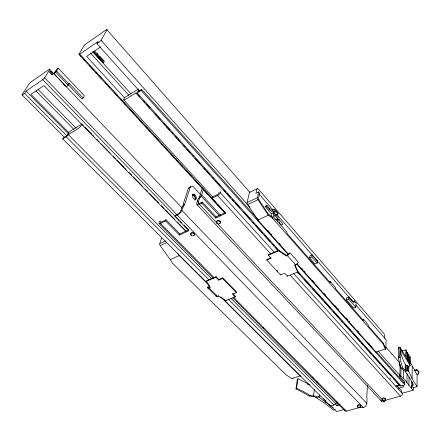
<?xml version="1.0" encoding="UTF-8"?>
<svg xmlns="http://www.w3.org/2000/svg" width="441" height="441" viewBox="0 0 441 441"><rect width="100%" height="100%" fill="white"/><g stroke="black" fill="none" stroke-linecap="round" stroke-linejoin="round"><path stroke-width="0.66" d="M417.103 374.707L417.925 374.47L418.95 371.785L417.346 369.933L416.321 369.652L414.711 370.126L414.705 370.782L417.103 374.707L417.043 386.641L413.278 387.7L411.651 385.864L412.462 385.638A1.703 1.009 3.7 0 0 413.261 384.458L409.557 377.766L405.207 371.377A134.94 34.332 -8.2 0 1 402.622 369.564A134.659 34.26 -8.2 0 1 401.304 368.395A110.278 66.497 -1.3 0 1 398.383 357.144L398.647 347.199L400.004 347.188L405.764 356.587L405.94 349.845L402.242 350.992M417.925 374.47L418.95 371.785M414.705 370.782L416.315 370.308L416.321 369.652M418.95 372.441L417.346 370.589L417.346 369.933M402.109 393.306L413.256 390.197L413.278 387.7M411.767 381.173L411.624 388.367L411.718 385.781M417.043 386.641L412.098 378.67L412.23 366.063L409.998 361.107M412.462 385.638L412.495 382.457M412.098 378.67L408.697 371.245L408.757 367.132L410.075 365.545L410.185 357.039L409.882 356.521L409.783 363.775L409 362.463L409.105 355.209L408.498 354.178L407.335 354.476M413.256 390.197L408.906 385.225L409.022 377M406.051 352.568L407.352 352.232L407.23 359.487L406.194 357.745L406.326 350.49L405.94 349.845M408.906 385.225L406.922 382.468L407.065 373.555M407.727 370.451L407.798 365.787A1.692 1.031 3.6 0 0 406.751 365.247A2.144 1.306 3.5 0 1 405.268 364.343A107.356 65.494 -1.5 0 1 400.323 349.184L400.114 357.739A108.475 65.406 -1.3 0 0 402.853 368.108A132.476 33.698 -8.2 0 0 405.163 370.054A2.58 0.656 -6 0 0 405.323 370.137L407.688 370.44L408.697 371.245M407.831 370.506L407.798 365.787M408.498 354.178L408.388 361.433L407.605 360.11L407.721 352.855L407.352 352.232M406.663 370.313L406.751 365.247M396.288 381.459L399.518 385.043A1.758 1.262 -40.9 0 0 401.045 385.958L404.783 384.894L404.805 383.67L376.801 352.342M405.163 370.054L405.268 364.343M405.323 370.137L405.428 364.564M380.963 399.987A3.908 2.8 -43 0 0 384.243 401.773L385.346 400.351L400.445 396.167A2.315 1.676 -41.5 0 0 402.55 393.686L401.327 391.884L401.354 390.676L396.735 385.572M406.922 382.468L403.476 378.599L403.647 370.038M403.487 382.573L404.799 382.198L399.811 376.603L400.103 364.679M403.476 378.599L400.863 376.162L401.062 367.546M399.596 362.364L399.54 364.729L400.731 367.954M400.114 357.739L399.755 357.144L400.004 347.188M391.895 354.404L391.906 354.013M385.269 398.405L385.23 399.419A1.67 0.97 5.1 0 0 384.877 398.113A1.67 0.97 5.1 0 0 382.65 398.047A1.67 0.97 5.1 0 0 382.534 399.342M384.563 338.385L384.679 335.75A1.571 0.628 70.5 0 0 383.946 333.661L258.261 188.957A1.792 0.843 64.7 0 0 256.949 188.891L249.468 192.469L247.043 202.546L257.434 197.651L258.724 191.989L259.655 193.064L258.332 198.902L268.431 214.15L272.929 217.402L273.839 212.871L269.363 209.679L266.573 206.493L266.816 205.357L265.774 205.837L265.532 206.972L271.595 213.891L271.066 216.476M382.341 400.224L382.386 399.21M297.234 263.972L375.969 351.99L385.307 349.046L383.235 344.09L383.279 343.076L368.174 325.871L368.241 324.824L363.549 319.477L362.458 319.852M367.48 385.346L366.829 396.238A4.085 1.758 72.7 0 0 367.011 398.173L366.846 403.421A3.853 2.712 -44.7 0 1 363.301 407.556L360.595 407.208L346.356 411.15A2.227 1.549 -45.9 0 1 344.608 409.821M360.506 406.288L360.573 405.285M363.549 319.477L363.478 320.524L335.347 288.486L335.458 287.444L330.392 281.667L329.284 282.086M357.723 407.06L357.794 406.056M354.195 300.927L354.029 302.934L348.897 297.041L346.714 297.835L346.527 299.902L353.627 308L355.81 307.228L356.135 303.154L354.195 300.927L352.563 301.512M355.81 307.228L348.715 299.108L348.897 297.041M339.636 405.003L337.001 405.748L337.227 403.261M333.203 407.644A1.588 0.91 7.5 0 1 332.475 407.319L325.232 402.104L325.375 400.753M325.232 402.104L319.532 397.424L319.813 394.866M330.392 281.667L330.27 282.709L286.837 233.239L287.019 232.203L273.916 217.264L274.39 214.899L277.869 218.879L275.625 219.877L274.754 218.89M355.854 305.073L386.156 339.829L385.781 348.842A1.599 0.645 71 0 1 385.765 349.04L385.748 349.162A1.626 0.358 81.7 0 1 385.423 349.266M319.532 397.424L318.744 396.806A103.282 28.582 -8.9 0 0 313.551 395.935L314.312 389.475M307.658 384.447L307.812 383.212M317.189 263.04L317.465 260.989L312.195 254.948L309.979 255.846L309.687 257.891L314.979 263.922L317.189 263.04L311.908 256.993L312.195 254.948M335.221 409.601L333.55 410.069L325.199 403.642L316.445 397.799L315.326 397.512L314.907 396.812A2.365 0.7 -10.4 0 0 314.665 396.762A101.491 28.092 -8.9 0 0 309.036 395.974A85.576 47.088 10.9 0 0 296.611 389.331L295.988 388.863L296.617 388.289L297.929 378.747A86.138 48.13 10.9 0 1 310.029 385.131M295.988 388.863L297.306 379.326L297.929 378.747M271.132 257.671L266.899 259.44L266.772 260.08L280.454 274.93L284.677 273.238L287.361 276.171L297.752 272.036L297.857 271.397L294.82 264.705M287.361 276.171L287.466 275.531M266.772 260.08L271.011 258.31L268.227 255.273L278.679 250.874L286.275 255.945L286.391 255.306L287.411 254.881A1.786 0.937 -41.7 0 0 289.087 253.035M280.454 274.93L280.57 274.291M278.679 250.874L278.8 250.234L286.391 255.306M277.869 218.879L278.133 217.534L274.66 213.554L275.195 210.87L278.034 214.128L275.801 215.136L274.583 213.742M278.034 214.128L278.194 213.301L274.583 209.15L272.351 210.17M268.227 255.273L268.354 254.633L278.8 250.234M383.235 344.09L272.681 218.328L272.88 217.341M273.789 212.816L274.015 211.674L269.6 208.543L266.816 205.357M274.583 209.15L274.015 211.674M272.681 218.328L268.222 215.164L268.431 214.15M269.363 209.679L269.6 208.543M216.134 295.685A2.519 1.273 -45.2 0 0 217.656 296.462L218.56 296.098L225.831 300.63L235.229 296.898L235.373 296.264L232.655 293.513M235.229 296.898L232.512 294.141L236.409 292.581L236.552 291.948L222.744 277.885L218.835 279.517L218.675 280.145L215.858 277.295L216.018 276.672L218.835 279.517M256.949 188.891L255.929 193.318L258.724 191.989M225.831 300.63L225.979 300.001M218.56 296.098L218.714 295.47M218.675 280.145L222.589 278.514L222.744 277.885M207.606 286.882A2.541 1.246 -45.1 0 0 209.062 287.918L209.96 287.543L210.125 286.92L209.221 287.289A1.676 0.827 -45.1 0 1 208.262 286.611L209.216 287.56M209.96 287.543L206.432 281.264L206.597 280.641L216.018 276.672M219.987 221.713L220.147 221.123M216.939 223.135L217.099 222.545M216.079 216.873L202.254 202.033L201.901 203.207L215.748 218.052L216.079 216.873L225.478 212.441M215.748 218.052L225.748 213.35L211.923 198.307L217.545 195.556A2.844 1.207 -42.4 0 0 220.263 192.651L220.555 191.598M219.144 192.287L218.846 193.345A1.014 0.43 -42.4 0 1 217.876 194.382L212.259 197.133L211.923 198.307M193.979 233.829L194.156 233.245M191.063 235.191L191.24 234.601A1.935 1.367 16.8 0 1 191.069 234.397M384.243 401.773L199.459 204.398A4.796 2.007 -43 0 1 196.78 203.064L198.196 198.483L199.867 197.667A4.972 2.635 63.3 0 0 200.765 196.521L201.719 194.861L203.318 189.641M198.196 198.483L198.516 198.34A4.967 2.64 63.3 0 0 199.42 197.188L202.248 188.009M199.078 203.4L198.141 202.397L199.867 197.667M179.9 233.934L166.009 219.783L165.607 220.947L179.526 235.103L179.9 233.934L188.693 229.783M179.526 235.103L188.919 230.682L175.016 216.349L175.402 215.18L177.74 214.039A2.938 1.207 -43.7 0 0 180.578 211.024L182.398 206.305A4.895 2.696 63.1 0 0 183.329 205.153L183.28 204.007L188.395 188.401A4.752 2.541 63.1 0 1 188.754 187.728A5.871 4.868 87 0 1 189.817 187.056A4.757 2.541 63.1 0 1 190.628 186.967M175.016 216.349L177.354 215.208A4.702 1.929 -43.7 0 0 181.896 210.374L183.715 205.655A4.901 2.69 63.1 0 0 184.641 204.503L190.181 187.491A4.763 2.536 63.1 0 1 192.519 186.488L193.334 186.824L200.357 194.404M161.615 238.157L159.725 243.697L165.684 240.891M160.75 220.958L160.386 222.005A0.97 0.391 -44.3 0 0 160.871 222.303L166.009 219.783M159.664 221.062L159.113 222.628A2.712 1.097 -44.3 0 0 160.463 223.466L214.006 277.521M138.48 88.966L124.555 97.599L123.794 99.192A3.07 0.854 -42.7 0 0 125.161 99.55L136.098 92.792A2.337 0.661 -42.5 0 0 137.212 92.979L141.23 90.499L141.732 89.396L258.349 219.844M138.81 89.148L137.575 91.926L141.732 89.396M93.294 52.055L103.001 62.76L103.183 62.363L93.475 51.647M293.1 378.218L293.039 378.345A1.516 0.981 59.1 0 1 292.135 378.632M83.36 125.52L81.916 124.042L81.083 125.635A2.944 0.783 -43.7 0 1 78.173 128.59L68.349 134.659A2.188 0.579 -44 0 1 66.211 136.798L62.716 138.959L208.576 284.401M62.716 138.959L63.317 137.851L67.021 135.514L68.862 132.135L81.916 124.042M103.183 62.363L102.632 62.082A2.508 0.584 -42.6 0 1 102.687 61.514L102.996 60.941M67.964 84.303L81.883 98.916L83.162 98.095L84.418 95.791L58.256 68.179L56.983 69.055L53.852 73.36M139.262 90.829L96.976 43.698L99.142 42.209A1.968 0.419 -42.5 0 0 101.077 40.28L107.009 29.85L249.755 192.232M96.976 43.698L98.282 41.426L79.76 54.166A1.924 0.397 -42.9 0 1 79.044 54.072L83.917 45.858A1.896 0.386 -42.7 0 1 85.78 44.001L106.204 29.834A1.935 0.402 -42.4 0 1 107.009 29.85M66.382 86.871L68.052 85.107A2.426 0.54 -43.3 0 0 68.912 84.022L69.243 83.448L83.162 98.095M54.034 73.752L55.643 72.081A2.448 0.502 -43.3 0 0 56.52 71.001L58.256 68.179M49.794 69.513A1.83 0.364 -43.3 0 0 49.194 69.38L30.864 82.103A1.797 0.347 -43.6 0 0 29.073 83.878L22.215 94.479A1.83 0.358 -43.8 0 0 22.745 94.683L24.619 93.393L26.102 91.089L42.755 79.628A1.852 0.369 -43.4 0 0 44.607 77.787L49.794 69.513L182.144 207.998M51.751 74.59L52.468 74.099M100.598 46.928L86.651 56.431L124.742 98.062M68.394 84.016L69.243 83.448M103.001 62.76L104.374 61.845L94.672 51.117M188.395 188.401L190.181 187.491M194.145 195.341L195.005 194.911M183.329 205.153L184.641 204.503M199.42 197.188L200.765 196.521M182.078 206.454L183.715 205.655M202.254 202.033L199.817 203.224A2.993 1.251 -43 0 1 198.141 202.397M160.463 223.466L165.607 220.947M199.459 204.398L201.901 203.207M159.659 244.038A1.676 0.992 64.4 0 0 160.166 245.626L166.731 242.544M247.01 202.893A1.808 0.882 64.9 0 0 247.583 204.591L257.985 199.712L268.222 215.164M265.532 206.972L266.573 206.493M160.166 245.626L170.298 259.622L179.289 255.554L209.469 285.641M247.583 204.591L257.864 219.96L268.293 215.236M271.595 213.891L273.839 212.871M278.921 219.249A3.451 1.599 66.2 0 0 280.426 223.962A3.451 1.599 66.2 0 0 282.857 223.752L278.921 219.249L277.323 219.965A3.445 1.604 66.2 0 0 277.372 221.768M309.036 395.974L310.155 395.483A103.1 28.538 -8.9 0 1 313.551 395.935M316.445 397.799L318.744 396.806M206.432 281.264L215.858 277.295M399.811 376.603L400.863 376.162M286.275 255.945L287.3 255.521A2.707 1.422 -41.7 0 0 289.836 252.726L298.248 262.152A2.679 1.444 -41.7 0 1 295.74 264.931L294.72 265.344L297.752 272.036M309.687 257.891L311.908 256.993M346.527 299.902L348.715 299.108M300.85 375.991A1.499 0.744 72.2 0 1 300.023 375.908L291.821 378.488L286.264 375.032L172.541 263.277L170.298 259.622M222.231 298.022L330.53 406.012L333.892 405.058A1.676 1.141 -46.2 0 0 335.43 403.333L337.315 402.793M395.687 386.134L399.518 385.043M397.242 386.156L399.816 385.423M398.466 388.345L403.631 386.878L402.275 385.368M343.941 409.524L336.67 411.552L329.256 404.656M401.304 368.395L402.853 368.108M405.207 371.377L408.355 370.787M398.383 357.144L399.755 357.144M416.315 370.308L417.346 370.589M207.689 287.808L216.421 296.473M220.671 296.804L300.023 375.908M209.062 287.918L217.656 296.462M22.061 94.92L63.951 136.815M24.619 93.393L66.878 135.806M66.211 136.798L208.814 279.704M228.278 299.219L333.892 405.058M26.102 91.089L68.785 134.064M68.349 134.659L211.603 278.767M231.023 298.303L335.43 403.333M335.072 403.813L337.001 405.748M233.361 297.069L346.356 411.15M262.759 327.222L263.729 328.198M312.162 377.077L313.127 378.053M316.517 381.476L317.972 382.942M69.248 133.017L30.936 94.396L43.94 85.532L186.08 231.542M159.118 223.504L213.438 278.277M232.842 297.84L344.879 410.814M35.831 90.741L73.972 129.478M38.091 89.468L76.177 128.259M222.589 278.514L236.409 292.581M84.799 127.002L92.004 134.406M92.963 135.393L93.927 136.379M96.805 139.345L99.208 141.809M101.132 143.788L107.852 150.695M108.817 151.682L110.256 153.165M113.139 156.125L115.542 158.595M116.981 160.077L124.186 167.481M125.145 168.468L126.109 169.454M128.987 172.414L131.87 175.375M133.314 176.858L142.437 186.234M145.321 189.2L147.724 191.664M149.163 193.147L156.368 200.55M157.327 201.537L158.771 203.02M161.169 205.489L164.052 208.45M165.496 209.933L174.619 219.309M177.502 222.27L180.386 225.235M181.345 226.222L185.667 230.665M42.755 79.628L179.283 220.417M180.237 221.41L181.675 222.892M184.073 225.362L188.384 229.805M44.607 77.787L177.172 214.932M177.354 215.208L363.301 407.556M181.896 210.374L366.846 403.421M54.497 74.237L57.721 77.61M59.1 79.055L62.787 82.914M63.708 83.878L66.47 86.767M63.521 84.11L64.904 85.56M56.52 71.001L68.912 84.022M55.643 72.081L68.052 85.107M196.906 204.552L381.515 401.205M201.719 194.861L220.423 215.059M200.953 195.92L219.21 215.605M78.945 54.486L224.904 213.152M276.926 270.333L277.836 271.32M123.734 99.936L212.645 196.857M79.76 54.166L212.997 199.139M214.392 200.661L216.255 202.689M217.656 204.211L221.382 208.268M223.714 210.798L225.108 212.319M80.444 55.594L81.376 56.608M83.239 58.636L85.102 60.665M89.766 65.737L91.634 67.765M92.566 68.779L93.498 69.794M95.829 72.33L96.761 73.344M99.093 75.88L101.424 78.415M105.156 82.473L107.02 84.501M108.42 86.023L109.82 87.544M114.484 92.616L117.278 95.658M120.547 99.208L121.942 100.73M123.811 102.759L125.674 104.787M129.869 109.351L132.201 111.887M133.138 112.902L134.07 113.916M136.401 116.452L137.333 117.466M139.196 119.494L141.996 122.537M145.728 126.595L147.592 128.623M148.523 129.637L150.387 131.666M155.05 136.738L158.319 140.288M161.114 143.331L162.514 144.852M164.377 146.881L167.641 150.431M170.441 153.474L172.773 156.009M173.704 157.024L174.636 158.038M176.505 160.061L177.899 161.582M179.768 163.611L182.563 166.654M185.826 170.204L188.158 172.74M189.095 173.754L190.959 175.783M195.154 180.347L198.885 184.404M201.686 187.447L203.081 188.969M204.481 190.49L208.213 194.547M211.007 197.59L215.208 202.154M217.071 204.183L218.471 205.704M220.335 207.733L223.135 210.776M217.545 195.556L270.559 253.707M290.128 275.167L400.445 396.167M90.399 52.986L128.827 95.245M389.805 377.915L390.726 378.935M93.492 51.36L102.687 61.514M93.459 51.768L103.155 62.473M93.415 51.911L94.335 52.931M95.262 53.945L100.328 59.541M101.248 60.555L102.632 62.082M92.715 51.652L131.087 93.983M220.263 192.651L274.39 252.351M293.364 273.271L402.55 393.686M137.945 94.837L139.791 96.888M143.479 100.978L144.863 102.516M146.247 104.048L149.94 108.144M155.012 113.778L156.858 115.823M157.784 116.848L160.089 119.406M163.782 123.502L165.166 125.035M166.549 126.573L169.774 130.156M172.084 132.713L173.004 133.739M175.314 136.297L177.155 138.342M178.081 139.367L179.928 141.412M183.616 145.508L185 147.046M186.846 149.091L190.077 152.674M192.381 155.232L193.301 156.257M195.148 158.302L200.225 163.936M203.913 168.027L205.297 169.565M206.68 171.102L209.91 174.68M212.678 177.756L213.604 178.776M215.445 180.827L220.059 185.942M223.752 190.038L225.599 192.083M226.983 193.621L230.208 197.204M232.517 199.762L233.901 201.3M235.285 202.832L239.898 207.954M244.049 212.556L245.896 214.607M246.817 215.627L250.047 219.21M252.814 222.281L253.74 223.306M255.582 225.351L260.196 230.472M261.122 231.497L262.042 232.517M264.346 235.081L266.193 237.126M267.114 238.151L269.886 241.221M272.654 244.292L274.037 245.824M275.879 247.875L278.188 250.433M297.565 271.932L299.869 274.489M304.483 279.605L310.481 286.259M312.785 288.822L314.631 290.867M316.015 292.405L320.166 297.008M321.555 298.546L322.476 299.566M324.322 301.616L330.778 308.783M333.087 311.34L334.928 313.386M335.855 314.411L340.005 319.019M341.852 321.065L342.773 322.09M344.619 324.135L351.08 331.301M353.384 333.859L355.231 335.91M356.152 336.93L360.303 341.538M361.686 343.076L363.07 344.608M364.916 346.654L370.914 353.307M373.218 355.87L380.142 363.544M381.989 365.595L383.372 367.127M384.756 368.665L391.211 375.831M393.521 378.389L395.362 380.434M136.109 93.299L278.106 250.775M297.008 271.739L399.822 385.754M97.141 53.389L98.062 54.408M99.914 56.454L104.07 61.051M137.212 92.979L279.026 250.46M297.443 270.917L401.045 385.958M287.3 255.521L295.74 264.931M267.99 230.626L269.368 232.17M270.746 233.708L271.662 234.733M279.467 243.465L280.388 244.49M301.506 268.117L302.884 269.655M304.262 271.198L305.178 272.224M312.526 280.443L314.361 282.499M324.003 293.282L325.381 294.82M335.022 305.607L336.4 307.145M337.778 308.689L338.694 309.714M346.042 317.933L347.877 319.984M348.792 321.015L349.713 322.04M357.519 330.772L358.897 332.31M368.538 343.098L370.374 345.149M371.289 346.179L372.21 347.205M257.864 219.96L288.535 254.248M141.23 90.499L288.16 254.622M296.424 263.856L404.783 384.894M101.077 40.28L250.053 207.413M378.4 351.411L400.406 376.096M385.677 346.852L399.717 362.822M259.065 194.073L273.089 210.153M276.705 214.304L352.684 301.446M323.666 398.67L325.69 401.095M177.723 253.382L179.289 255.554M407.903 365.931L408.741 367.149M412.23 366.063L414.711 370.126M400.323 349.184L410.075 365.545M383.279 343.076L385.765 349.04M296.617 388.289A86.987 47.871 10.9 0 1 310.155 395.483M192.381 194.509A3.004 1.61 63.3 0 1 195.126 196.884A3.004 1.61 63.3 0 1 194.696 200.016M192.612 194.277A4.239 2.277 63.3 0 1 195.346 200.087M197.772 201.239A2.988 1.593 63.7 0 1 197.794 200.875M357.943 406.189A1.632 0.943 6.3 0 1 358.009 404.932A1.632 0.943 6.3 0 1 360.181 404.998A1.632 0.943 6.3 0 1 360.562 406.271M190.848 233.962A1.935 1.367 16.8 0 1 193.02 232.594A1.935 1.367 16.8 0 1 194.299 234.899M193.665 235.262A1.935 1.367 16.8 0 1 193.395 235.318M49.684 71.745A1.808 1.031 53.6 0 1 51.443 72.831A1.808 1.031 53.6 0 1 51.647 74.716M216.718 221.878A1.979 1.428 15.4 0 1 218.995 220.45A1.979 1.428 15.4 0 1 220.235 222.843M220.048 222.997A1.979 1.428 15.4 0 1 219.827 223.124M398.862 348.809A108.949 66.597 -1.6 0 1 398.647 347.199M376.719 352.116A1.588 0.656 71.1 0 1 375.969 351.99M249.468 192.469A1.781 0.854 64.7 0 1 250.124 192.044M257.985 199.712A1.819 0.865 65 0 1 257.401 197.998M404.601 382.16A1.422 1.02 -40.6 0 1 403.697 382.755M192.436 195.798A3.004 1.61 63.4 0 0 195.556 199.591A3.004 1.61 63.4 0 0 195.187 195.12A3.004 1.61 63.4 0 0 192.436 195.798M358.186 407.379A1.637 0.943 6.3 0 0 360.738 406.872A1.637 0.943 6.3 0 0 358.423 405.77A1.637 0.943 6.3 0 0 358.186 407.379M191.19 235.312A1.935 1.367 16.8 0 0 194.354 235.125A1.935 1.367 16.8 0 0 192.006 233.091A1.935 1.367 16.8 0 0 191.19 235.312M49.938 72.473A1.814 1.031 53.6 0 0 52.231 74.32A1.814 1.031 53.6 0 0 51.531 71.646A1.814 1.031 53.6 0 0 49.938 72.473M382.805 400.549A1.67 0.97 5.2 0 0 385.445 400.026A1.67 0.97 5.2 0 0 383.108 398.89A1.67 0.97 5.2 0 0 382.805 400.549M217.066 223.262A1.979 1.428 15.4 0 0 220.329 223.052A1.979 1.428 15.4 0 0 217.981 220.952A1.979 1.428 15.4 0 0 217.066 223.262"/></g></svg>
